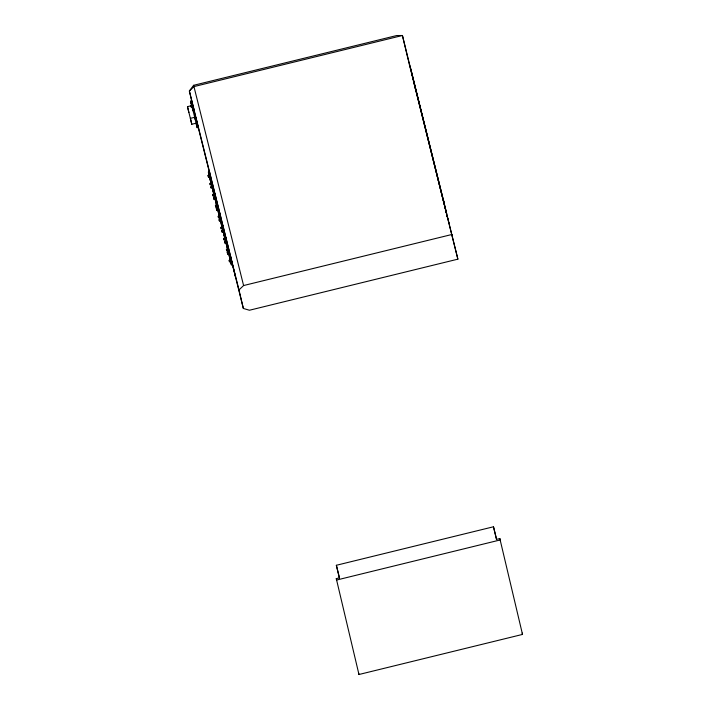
<?xml version="1.0" encoding="UTF-8"?>
<svg xmlns="http://www.w3.org/2000/svg" width="710" height="710" viewBox="0 0 710 710"><rect width="100%" height="100%" fill="white"/><g stroke="black" fill="none" stroke-linecap="round" stroke-linejoin="round"><path stroke-width="1.06" d="M230.91 258.546L243.352 308.459L249.432 310.243L457.879 259.159L402.428 35.5L396.721 35.535L193.626 85.306L189.366 90.978L191.798 101.273M243.352 308.459L238.977 289.937L243.592 285.544L452.03 234.46M191.238 103.11L190.839 101.548L191.744 105.364L190.671 101.131L191.735 100.864M188.887 112.57L187.484 106.651L191.753 105.595M192.942 110.76L194.016 110.503L193.013 106.411M187.484 106.651L191.798 124.268L196.075 123.221M196.111 123.46L197.167 127.693L198.232 127.427L195.96 117.798L194.886 118.055L190.671 101.131M336.354 565.284L493.485 526.776L496.618 539.343L499.831 538.562L500.177 539.955L336.629 580.034L336.283 578.641L339.486 577.851L336.354 565.284L339.407 578.18M358.621 673.107L358.967 674.5L522.516 634.42L499.831 538.562M211.482 180.065L209.432 171.634L209.592 172.352M216.967 202.048L214.908 193.626L215.068 194.345M219.31 215.831L220.34 219.993M227.937 246.033L225.86 237.557L226.037 238.329M227.537 248.82L227.892 250.346M193.626 85.306L243.592 285.544M217.65 204.622L219.621 212.716M230.59 256.7L228.655 248.802M216.461 204.844L216.63 205.518M217.358 208.057L217.535 208.731M219.381 216.479L220.606 221.129L219.195 215.84L219.372 216.514M224.706 237.921L225.629 241.595M208.065 175.334L208.305 176.275M228.833 254.109L227.448 248.917M214.047 199.341L213.55 197.327L214.056 199.395M216.559 209.45L216.798 210.391M215.662 206.237L215.893 207.178M227.262 252.307L227.493 253.239M219.585 212.725L220.455 216.222M222.319 223.721L222.922 226.126M230.546 256.709L232.534 264.848L232.276 263.88M211.935 186.304L212.05 186.748M213.071 190.99L212.468 188.585M213.027 190.999L213.95 194.788M214.66 197.62L213.719 193.857L214.18 195.365M217.801 209.894L217.659 209.273M222.984 231.158L223.348 232.126L223.18 231.442M225.132 239.669L224.981 239.039M230.608 261.653L230.466 261.031M211.456 180.145L212.148 182.914M216.994 202.332L217.438 204.134M223.375 227.537L225.931 238.205M227.954 246.308L228.407 248.118M212.272 187.706L212.184 187.28M225.727 242.154L225.274 240.344M444.265 203.504L410.043 66.039M413.965 82.644L414.835 86.229M448.019 219.425L414.951 86.789L415.882 90.738M408.534 61.246L444.38 205.03M444.913 207.16L446.51 213.568M447.043 215.707L448.906 223.188M449.173 224.254L457.879 259.159M522.169 633.027L522.516 634.42M238.977 289.937L189.366 90.978L193.981 86.584L402.428 35.5L408.268 60.199M193.351 107.29L193.59 108.239M193.75 109.5L209.255 171.696M219.417 212.441L219.949 214.58M225.026 234.957L225.558 237.096M194.531 117.106L195.055 119.227M211.873 186.615L211.376 184.6M209.725 177.589L210.435 180.367L208.358 171.891L209.273 175.672M214.793 197.735L214.624 197.069L217.296 208.349M215.21 199.581L216.692 205.785M217.952 210.577L219.434 216.781M220.269 219.727L220.109 219.115L220.304 219.914M222.115 227.511L221.946 226.845L223.011 230.723M226.179 243.565L227.661 249.76M228.017 251.34L228.265 252.334M228.922 254.562L231.469 265.114L230.759 262.336M191.798 105.435L191.62 104.752L192.144 106.873M214.313 196.368L214.553 197.353M219.532 217.233L219.709 217.908L219.505 217.047M222.274 228.23L222.363 228.531M222.78 230.342L222.248 228.043M191.478 104.059L192.925 110.059L192.019 106.482M231.558 260.987L231.824 262.079M214.97 194.229L212.21 182.834M223.082 230.99L222.07 226.872L222.407 228.354M225.824 241.986L224.813 237.868L225.727 241.648M228.558 252.982L227.431 248.837L227.564 249.423M212.112 187.005L210.187 179.63L211.482 184.919M214.855 198.001L213.879 194.087M217.597 208.997L216.621 205.084M220.375 220.189L222.177 227.777M223.118 231.185L224.919 238.773M230.404 260.756L230.253 260.188M209.37 176.009L209.219 175.441M219.47 216.967L220.499 221.129L220.402 220.269M216.523 209.264L216.293 208.332L216.79 210.337M219.266 220.26C218.565 217.464 220.011 223.26 219.301 220.446M223.854 239.03C223.153 236.235 224.591 242.039 223.881 239.226M224.75 242.243C224.049 239.456 225.496 245.252 224.786 242.438M226.588 250.026C225.886 247.231 227.333 253.035 226.623 250.222M227.528 253.434L227.759 254.366L227.253 252.298M229.33 261.023C228.629 258.227 230.076 264.022 229.365 261.209M208.341 176.47L208.571 177.411L208.074 175.397M211.048 187.271C210.373 184.618 211.784 190.253 211.083 187.458M212.885 195.046C212.184 192.241 213.63 198.09 212.92 195.241M215.627 206.042L215.396 205.119L215.884 207.116M218.369 217.038C217.668 214.251 219.106 220.047 218.405 217.233M221.112 228.034C220.411 225.239 221.848 231.043 221.147 228.23M190.795 105.968C190.111 103.243 191.549 109.038 190.83 106.163M231.282 259.869L230.794 257.863M220.286 219.701L221.99 227.147M223.029 230.688L224.733 238.143M212.059 186.712L213.772 194.158M216.639 205.483L217.411 208.376M217.544 208.704L219.248 216.151M225.886 242.252L226.091 243.113M228.629 253.248L228.824 254.056M228.78 253.798L230.217 260.135M227.475 249.139L225.673 241.418M227.724 250.035L228.114 251.287M214.668 197.38L214.021 195.064M214.917 198.276L215.13 199.137M216.665 205.705L216.497 205.03M209.441 176.284L209.645 177.145M210.133 184.05C209.494 181.396 210.861 187.041 210.187 184.245M228.061 246.867L228.283 247.808M222.798 225.815L220.428 215.813M225.54 236.812L225.132 235.117M228.141 251.651L228.363 252.591M222.31 228.3L222.638 229.294M222.656 229.658L222.887 230.599M217.154 207.302L216.47 204.906M217.171 207.666L217.402 208.616M219.834 213.879L219.532 212.601M443.333 199.554L446.705 213.976M447.078 215.52L447.415 216.967M448.471 221.289L448.942 223.268M411.631 72.615L414.729 85.697M493.485 526.776L496.538 539.671M336.283 578.641L358.967 674.5M230.271 255.032L235.525 277.051M197.167 127.693L194.673 117.292L190.395 118.339L191.798 124.268M191.984 101.636L193.99 109.793M223.943 234.85L224.085 235.099M218.609 213.106L218.458 212.867M215.68 201.667L215.84 202.385L215.68 201.667M210.994 182.914L211.136 183.526L210.994 182.914M221.795 230.404L222.274 232.374L221.795 230.404"/></g></svg>
